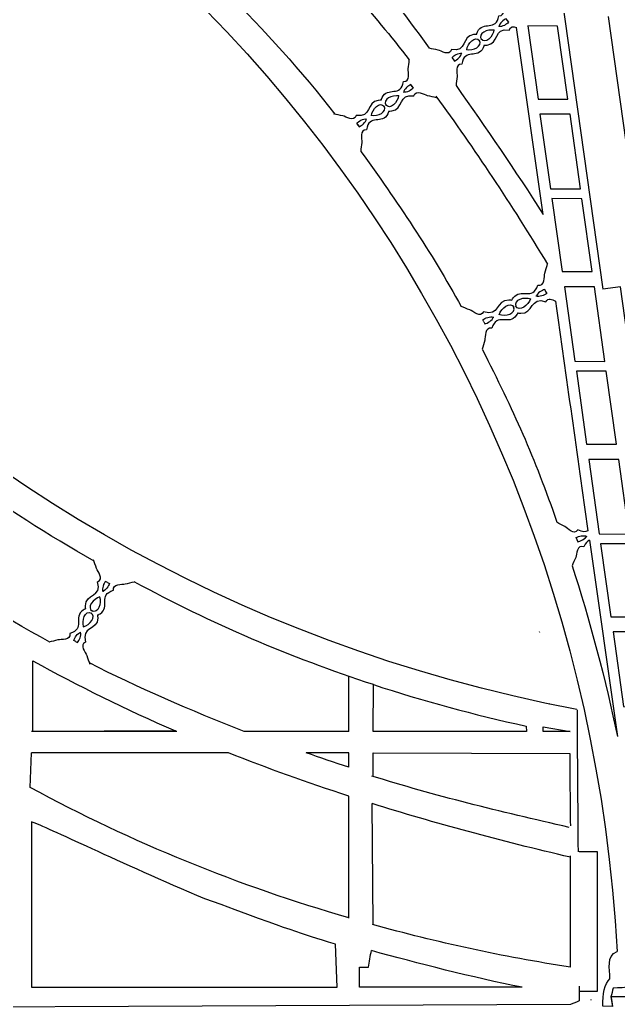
# Model space of a CAD drawing. Extents: x -302 to 129, y -132 to 148.
# Drawn here: x -182.3 to -84.5, y -131.9 to 29.6 of the extents above; entities that cross this region are included whole.
import ezdxf

# ---------------------------------------------------------------- set-up
doc = ezdxf.new("R2010")
doc.units = 0
doc.header["$MEASUREMENT"] = 0
doc.layers.add('LAYER_1', color=7, linetype='CONTINUOUS')

msp = doc.modelspace()

# ---------------------------------------------------------------- linework, layer by layer
at = {"layer": 'LAYER_1', "color": 1}
for points in [[(-91.2416, -82.9919), (-204.0286, -61.5437), (-280.3678, 30.7033), (-286.08, 138.3037)], [(106.4251, -82.9919), (-6.3619, -61.5437), (-82.7011, 30.7033), (-88.4133, 138.3037)], [(-279.5329, 98.7736), (-166.7459, 77.3254), (-90.4067, -14.9216), (-84.6945, -122.522)], [(-134.0115, 48.2096), (-127.2559, 40.9462), (-121.3097, 33.1096), (-115.3867, 24.9938)], [(-137.6119, 44.6874), (-131.1355, 37.9208), (-124.6279, 30.826), (-118.6521, 23.0762)], [(-95.3126, 44.4708), (-95.3126, 44.4708), (-87.0107, -14.3642), (-87.0107, -14.3642)], [(-148.5795, 34.2372), (-142.2957, 27.8464), (-136.3137, 21.2796), (-130.8051, 14.2178)], [(-77.7953, -28.6891), (-77.7953, -28.6891), (-86.0971, 30.1459), (-86.0971, 30.1459)], [(-104.7649, 27.929), (-105.8099, 28.135), (-107.5257, 27.4142), (-106.8627, 26.4002)], [(-104.8111, 27.994), (-104.9525, 26.938), (-106.1877, 25.546), (-106.9345, 26.5004)], [(-96.7715, -2.1368), (-96.7715, -2.1368), (-101.1173, 28.3892), (-101.1173, 28.3892)], [(-109.3167, 24.7676), (-108.2715, 24.5616), (-106.5557, 25.2826), (-107.2187, 26.2964)], [(-109.2701, 24.7026), (-109.1289, 25.7588), (-107.8937, 27.1508), (-107.1469, 26.1968)], [(-111.0113, 18.8832), (-106.1169, 11.8932), (-101.3179, 5.0106), (-96.7715, -2.1368)], [(-124.8518, 13.9652), (-124.7103, 15.0212), (-123.4751, 16.4133), (-122.7287, 15.4591)], [(-120.3464, 17.1915), (-121.3917, 17.3976), (-123.1075, 16.6766), (-122.4445, 15.6627)], [(-120.3929, 17.2563), (-120.5344, 16.2003), (-121.7695, 14.8082), (-122.5159, 15.7624)], [(-114.3111, 17.16), (-108.0449, 8.621), (-101.9931, -0.5078), (-96.0641, -10.2694)], [(-124.8982, 14.03), (-123.8529, 13.8239), (-122.1372, 14.5449), (-122.8002, 15.5588)], [(-130.9411, 14.2178), (-130.9411, 14.2178), (-130.9779, 14.2694), (-130.9779, 14.2694)], [(-126.5929, 8.1456), (-120.7549, 0.1174), (-114.9711, -8.3996), (-110.1717, -17.1714)], [(-98.8075, -15.995), (-99.8405, -15.605), (-101.7185, -16.0472), (-101.2151, -17.1978)], [(-98.8437, -15.9208), (-99.1693, -16.9764), (-100.6715, -18.187), (-101.2713, -17.0828)], [(-104.0043, -18.4454), (-102.9713, -18.8356), (-101.0931, -18.3932), (-101.5967, -17.2428)], [(-103.9679, -18.5198), (-103.6421, -17.4642), (-102.1401, -16.2532), (-101.5405, -17.357)], [(-94.75, -16.3383), (-93.0351, -28.6591), (-91.1644, -41.4689), (-89.4759, -53.8161)], [(-106.7479, -24.1706), (-101.6583, -34.057), (-98.1737, -41.8248), (-94.5105, -52.4226)], [(-170.182, -58.7515), (-177.6596, -54.5089), (-184.861, -49.9027), (-191.737, -44.9627)], [(-89.2105, -55.362), (-89.2105, -55.362), (-84.6364, -87.3796), (-84.6364, -87.3796)], [(-177.4008, -71.9945), (-185.5884, -67.5281), (-193.326, -62.6979), (-200.681, -57.4717)], [(-92.0273, -59.516), (-89.2981, -67.887), (-86.4183, -78.65), (-84.6363, -87.3796)], [(-124.5072, -78.9329), (-138.1542, -74.4941), (-150.9978, -68.9633), (-163.6144, -62.1377)], [(-169.2163, -64.6199), (-170.2549, -64.8959), (-171.4908, -66.3089), (-170.441, -66.9344)], [(-169.2871, -64.5817), (-168.9478, -65.6015), (-169.451, -67.41), (-170.5499, -66.8756)], [(-171.8714, -69.5386), (-172.2106, -68.5189), (-171.7075, -66.7103), (-170.6085, -67.2448)], [(-171.9422, -69.5004), (-170.9035, -69.2244), (-169.6676, -67.8114), (-170.7175, -67.186)], [(-97.3303, -70.4325), (-97.3303, -70.4325), (-97.3491, -70.2978), (-97.3491, -70.2978)], [(-145.6484, -86.5849), (-154.3076, -83.2045), (-163.1464, -79.3553), (-170.9484, -75.3917)], [(-128.5382, -86.5849), (-128.5382, -86.5849), (-128.5382, -77.5817), (-128.5382, -77.5817)], [(-95.6841, -82.179), (-95.6841, -82.179), (-95.706, -82.0255), (-95.706, -82.0255)], [(-91.236, -83.0282), (-91.185, -90.7718), (-91.1279, -98.5094), (-91.0679, -106.2439)], [(-156.64, -86.5849), (-156.64, -86.5849), (-180.3828, -86.5849), (-180.3828, -86.5849)], [(-128.5382, -86.5849), (-128.5382, -86.5849), (-145.6484, -86.5849), (-145.6484, -86.5849)], [(-92.3382, -86.5849), (-92.3382, -86.5849), (-96.7812, -86.5849), (-96.7812, -86.5849)], [(-148.184, -90.0827), (-148.184, -90.0827), (-180.3828, -90.0827), (-180.3828, -90.0827)], [(-148.184, -90.0827), (-148.184, -90.0827), (-180.3828, -90.0827), (-180.3828, -90.0827)], [(-128.5446, -97.1347), (-135.3508, -94.9211), (-141.895, -92.5725), (-148.1986, -90.0769)], [(-128.5382, -92.4263), (-130.8954, -91.6573), (-133.2228, -90.8693), (-135.5212, -90.0627)], [(-92.5162, -102.2355), (-103.834, -99.6905), (-114.6074, -97.0403), (-124.773, -93.8533)], [(-128.5382, -117.0419), (-128.5382, -117.0419), (-128.5382, -97.1369), (-128.5382, -97.1369)], [(-92.3232, -107.1109), (-103.6778, -104.4729), (-114.5756, -101.5289), (-124.7104, -98.3589)], [(-124.58, -118.1265), (-124.58, -118.1265), (-124.7104, -98.3589), (-124.7104, -98.3589)], [(-92.3232, -125.0513), (-92.3232, -125.0513), (-92.3232, -106.9097), (-92.3232, -106.9097)], [(-92.3232, -125.0513), (-103.4222, -123.3903), (-114.156, -120.9929), (-124.6642, -118.1035)], [(-100.1748, -128.3491), (-108.3816, -126.7583), (-117.2172, -124.4337), (-124.8542, -122.3675)], [(-90.8851, -129.0126), (-90.8851, -129.0126), (-87.8723, -129.0126), (-87.8723, -129.0126)], [(-88.9232, -130.4313), (-88.9232, -130.4313), (-88.9331, -130.3578), (-88.9331, -130.3578)], [(-85.4229, -131.4922), (-85.4229, -131.4922), (-87.03, -131.4235), (-87.03, -131.4235)]]:
    msp.add_open_spline(points, degree=3, dxfattribs=at)
for points, knots in [([(-107.6745, 27.2334), (-107.6479, 27.3004), (-107.6199, 27.427), (-107.5065, 27.6632), (-107.5065, 27.6632), (-106.6085, 29.5282), (-104.4285, 27.6516), (-104.0169, 30.3026), (-104.0169, 30.3026), (-102.8489, 30.2496), (-103.2923, 31.8156), (-103.2429, 32.3388), (-103.2429, 32.3388), (-103.1721, 32.8526), (-101.9753, 33.6354), (-101.9309, 34.105)], [0, 0, 0, 0, 0.2, 0.2, 0.2, 0.2, 0.4, 0.4, 0.4, 0.4, 0.6, 0.6, 0.6, 0.6, 1, 1, 1, 1]), ([(-102.6395, 29.5222), (-102.6395, 29.5222), (-102.4217, 29.2168), (-102.4217, 29.2168), (-102.4217, 29.2168), (-102.7011, 28.9088), (-103.4531, 28.4384), (-104.0347, 28.5406)], [0, 0, 0, 0, 0.33333333, 0.33333333, 0.33333333, 0.33333333, 1, 1, 1, 1]), ([(-102.6185, 29.493), (-102.6185, 29.493), (-102.8379, 29.7978), (-102.8379, 29.7978), (-102.8379, 29.7978), (-103.2189, 29.6318), (-103.9069, 29.0716), (-103.9971, 28.4886)], [0, 0, 0, 0, 0.33333333, 0.33333333, 0.33333333, 0.33333333, 1, 1, 1, 1]), ([(-106.4071, 25.4632), (-106.3353, 25.4664), (-106.2059, 25.4526), (-105.9457, 25.484), (-105.9457, 25.484), (-103.8913, 25.7334), (-104.9655, 28.4018), (-102.3233, 27.9374), (-102.3233, 27.9374), (-102.1371, 28.5782), (-101.6209, 28.5522), (-101.1171, 28.3894)], [0, 0, 0, 0, 0.25, 0.25, 0.25, 0.25, 0.5, 0.5, 0.5, 0.5, 1, 1, 1, 1]), ([(-107.6745, 27.2334), (-107.7463, 27.23), (-107.8757, 27.2444), (-108.1357, 27.2128), (-108.1357, 27.2128), (-110.1905, 26.9634), (-109.1161, 24.2948), (-111.7583, 24.7592), (-111.7583, 24.7592), (-112.0845, 23.6362), (-113.4239, 24.5608), (-113.9353, 24.6822), (-113.9353, 24.6822), (-114.4445, 24.7806), (-114.9281, 24.8846), (-115.3867, 24.9938)], [0, 0, 0, 0, 0.2, 0.2, 0.2, 0.2, 0.4, 0.4, 0.4, 0.4, 0.6, 0.6, 0.6, 0.6, 1, 1, 1, 1]), ([(-111.4423, 23.1746), (-111.4423, 23.1746), (-111.6595, 23.4806), (-111.6595, 23.4806), (-111.6595, 23.4806), (-111.3803, 23.7876), (-110.6279, 24.2586), (-110.0469, 24.1562)], [0, 0, 0, 0, 0.33333333, 0.33333333, 0.33333333, 0.33333333, 1, 1, 1, 1]), ([(-106.4071, 25.4632), (-106.4333, 25.3962), (-106.4613, 25.2698), (-106.5751, 25.0334), (-106.5751, 25.0334), (-107.4731, 23.1684), (-109.6531, 25.0452), (-110.0647, 22.394), (-110.0647, 22.394), (-111.2327, 22.4468), (-110.7889, 20.8806), (-110.8383, 20.3578), (-110.8383, 20.3578), (-110.9091, 19.844), (-110.9665, 19.3526), (-111.0113, 18.8832)], [0, 0, 0, 0, 0.2, 0.2, 0.2, 0.2, 0.4, 0.4, 0.4, 0.4, 0.6, 0.6, 0.6, 0.6, 1, 1, 1, 1]), ([(-123.2561, 16.4957), (-123.2296, 16.5628), (-123.2017, 16.6895), (-123.088, 16.9257), (-123.088, 16.9257), (-122.1901, 18.7906), (-120.0098, 16.914), (-119.5985, 19.5651), (-119.5985, 19.5651), (-118.4303, 19.5123), (-118.8741, 21.0781), (-118.8247, 21.6014), (-118.8247, 21.6014), (-118.754, 22.1152), (-118.6967, 22.6065), (-118.652, 23.076)], [0, 0, 0, 0, 0.2, 0.2, 0.2, 0.2, 0.4, 0.4, 0.4, 0.4, 0.6, 0.6, 0.6, 0.6, 1, 1, 1, 1]), ([(-111.4629, 23.2036), (-111.4629, 23.2036), (-111.2437, 22.8992), (-111.2437, 22.8992), (-111.2437, 22.8992), (-110.8623, 23.0648), (-110.1745, 23.6254), (-110.0843, 24.208)], [0, 0, 0, 0, 0.33333333, 0.33333333, 0.33333333, 0.33333333, 1, 1, 1, 1]), ([(-121.9886, 14.7258), (-121.9166, 14.7292), (-121.7876, 14.7148), (-121.5275, 14.7464), (-121.5275, 14.7464), (-119.4727, 14.9958), (-120.5472, 17.6644), (-117.9048, 17.1999), (-117.9048, 17.1999), (-117.5786, 18.3229), (-116.2391, 17.3985), (-115.7278, 17.2768), (-115.7278, 17.2768), (-115.2186, 17.1782), (-114.735, 17.0742), (-114.2761, 16.9654)], [0, 0, 0, 0, 0.2, 0.2, 0.2, 0.2, 0.4, 0.4, 0.4, 0.4, 0.6, 0.6, 0.6, 0.6, 1, 1, 1, 1]), ([(-118.2209, 18.7845), (-118.2209, 18.7845), (-118.0035, 18.4789), (-118.0035, 18.4789), (-118.0035, 18.4789), (-118.2829, 18.1713), (-119.0348, 17.7006), (-119.616, 17.8029)], [0, 0, 0, 0, 0.33333333, 0.33333333, 0.33333333, 0.33333333, 1, 1, 1, 1]), ([(-118.2002, 18.7556), (-118.2002, 18.7556), (-118.4194, 19.0598), (-118.4194, 19.0598), (-118.4194, 19.0598), (-118.8007, 18.8944), (-119.4885, 18.3341), (-119.5788, 17.7509)], [0, 0, 0, 0, 0.33333333, 0.33333333, 0.33333333, 0.33333333, 1, 1, 1, 1]), ([(-123.2561, 16.4957), (-123.3281, 16.4923), (-123.457, 16.5067), (-123.7172, 16.4751), (-123.7172, 16.4751), (-125.7719, 16.2257), (-124.6975, 13.5571), (-127.3398, 14.0216), (-127.3398, 14.0216), (-127.666, 12.8986), (-129.0055, 13.823), (-129.5169, 13.9447), (-129.5169, 13.9447), (-130.0261, 14.0433), (-130.5096, 14.1473), (-130.9685, 14.2561)], [0, 0, 0, 0, 0.2, 0.2, 0.2, 0.2, 0.4, 0.4, 0.4, 0.4, 0.6, 0.6, 0.6, 0.6, 1, 1, 1, 1]), ([(-121.9886, 14.7258), (-122.015, 14.6587), (-122.0429, 14.532), (-122.1566, 14.2958), (-122.1566, 14.2958), (-123.0545, 12.4309), (-125.2349, 14.3075), (-125.6461, 11.6564), (-125.6461, 11.6564), (-126.8143, 11.7092), (-126.3705, 10.1434), (-126.42, 9.6201), (-126.42, 9.6201), (-126.4907, 9.1063), (-126.5479, 8.615), (-126.5927, 8.1455)], [0, 0, 0, 0, 0.2, 0.2, 0.2, 0.2, 0.4, 0.4, 0.4, 0.4, 0.6, 0.6, 0.6, 0.6, 1, 1, 1, 1]), ([(-127.0237, 12.437), (-127.0237, 12.437), (-127.2411, 12.7426), (-127.2411, 12.7426), (-127.2411, 12.7426), (-126.9618, 13.0502), (-126.2098, 13.5209), (-125.6286, 13.4186)], [0, 0, 0, 0, 0.33333333, 0.33333333, 0.33333333, 0.33333333, 1, 1, 1, 1]), ([(-127.0445, 12.4659), (-127.0445, 12.4659), (-126.8252, 12.1617), (-126.8252, 12.1617), (-126.8252, 12.1617), (-126.444, 12.3271), (-125.7562, 12.8874), (-125.6659, 13.4706)], [0, 0, 0, 0, 0.33333333, 0.33333333, 0.33333333, 0.33333333, 1, 1, 1, 1]), ([(-101.9015, -16.2064), (-101.8631, -16.1426), (-101.8129, -16.018), (-101.6563, -15.7958), (-101.6563, -15.7958), (-100.4175, -14.0434), (-98.5113, -16.3366), (-97.6349, -13.6968), (-97.6349, -13.6968), (-96.4499, -13.9518), (-96.6343, -12.2742), (-96.4939, -11.748), (-96.4939, -11.748), (-96.3333, -11.2348), (-96.1901, -10.742), (-96.0641, -10.2694)], [0, 0, 0, 0, 0.2, 0.2, 0.2, 0.2, 0.4, 0.4, 0.4, 0.4, 0.6, 0.6, 0.6, 0.6, 1, 1, 1, 1]), ([(-96.3445, -14.7648), (-96.3445, -14.7648), (-96.5163, -14.4156), (-96.5163, -14.4156), (-96.5163, -14.4156), (-96.9343, -14.5196), (-97.7339, -14.9746), (-97.9265, -15.555)], [0, 0, 0, 0, 0.33333333, 0.33333333, 0.33333333, 0.33333333, 1, 1, 1, 1]), ([(-80.5164, -39.6675), (-80.5164, -39.6675), (-84.1295, -13.9592), (-84.1295, -13.9592), (-84.1295, -13.9592), (-84.1295, -13.9592), (-87.0109, -14.3641), (-87.0109, -14.3641)], [0, 0, 0, 0, 0.33333333, 0.33333333, 0.33333333, 0.33333333, 1, 1, 1, 1]), ([(-101.9015, -16.2064), (-101.9759, -16.1976), (-102.1059, -16.1606), (-102.3769, -16.1484), (-102.3769, -16.1484), (-104.5205, -16.0506), (-103.8805, -18.9632), (-106.5023, -18.0346), (-106.5023, -18.0346), (-107.0287, -19.1266), (-108.2393, -17.9512), (-108.7411, -17.7392), (-108.7411, -17.7392), (-109.2449, -17.551), (-109.7215, -17.3618), (-110.1717, -17.1714)], [0, 0, 0, 0, 0.2, 0.2, 0.2, 0.2, 0.4, 0.4, 0.4, 0.4, 0.6, 0.6, 0.6, 0.6, 1, 1, 1, 1]), ([(-100.9101, -18.2338), (-100.8361, -18.2432), (-100.7063, -18.2796), (-100.4345, -18.2922), (-100.4345, -18.2922), (-98.2917, -18.39), (-98.9315, -15.4772), (-96.3099, -16.406), (-96.3099, -16.406), (-95.9735, -15.7088), (-95.2813, -16.0278), (-94.7499, -16.3382)], [0, 0, 0, 0, 0.25, 0.25, 0.25, 0.25, 0.5, 0.5, 0.5, 0.5, 1, 1, 1, 1]), ([(-96.3609, -14.7314), (-96.3609, -14.7314), (-96.1905, -15.0812), (-96.1905, -15.0812), (-96.1905, -15.0812), (-96.5291, -15.3478), (-97.3787, -15.6996), (-97.9559, -15.4954)], [0, 0, 0, 0, 0.33333333, 0.33333333, 0.33333333, 0.33333333, 1, 1, 1, 1]), ([(-100.9101, -18.2338), (-100.9483, -18.2982), (-100.9987, -18.4226), (-101.1557, -18.6446), (-101.1557, -18.6446), (-102.3945, -20.3972), (-104.3005, -18.1036), (-105.1771, -20.7438), (-105.1771, -20.7438), (-106.3621, -20.4892), (-106.1773, -22.1666), (-106.3177, -22.6924), (-106.3177, -22.6924), (-106.4781, -23.2058), (-106.6217, -23.6984), (-106.7479, -24.1706)], [0, 0, 0, 0, 0.2, 0.2, 0.2, 0.2, 0.4, 0.4, 0.4, 0.4, 0.6, 0.6, 0.6, 0.6, 1, 1, 1, 1]), ([(-106.4515, -19.709), (-106.4515, -19.709), (-106.6205, -19.3588), (-106.6205, -19.3588), (-106.6205, -19.3588), (-106.2825, -19.0928), (-105.4323, -18.7406), (-104.8561, -18.945)], [0, 0, 0, 0, 0.33333333, 0.33333333, 0.33333333, 0.33333333, 1, 1, 1, 1]), ([(-106.4671, -19.6756), (-106.4671, -19.6756), (-106.2957, -20.0246), (-106.2957, -20.0246), (-106.2957, -20.0246), (-105.8773, -19.9206), (-105.0775, -19.4658), (-104.8853, -18.8856)], [0, 0, 0, 0, 0.33333333, 0.33333333, 0.33333333, 0.33333333, 1, 1, 1, 1]), ([(-89.4759, -53.8162), (-89.8551, -54.0136), (-90.3439, -54.037), (-91.0939, -53.6668), (-91.0939, -53.6668), (-91.7225, -54.6528), (-92.7483, -53.3894), (-93.2049, -53.129), (-93.2049, -53.129), (-93.6661, -52.8916), (-94.1009, -52.656), (-94.5105, -52.4226)], [0, 0, 0, 0, 0.25, 0.25, 0.25, 0.25, 0.5, 0.5, 0.5, 0.5, 1, 1, 1, 1]), ([(-91.2357, -55.2762), (-91.2357, -55.2762), (-91.3579, -54.9216), (-91.3579, -54.9216), (-91.3579, -54.9216), (-91.0037, -54.7052), (-90.1495, -54.4646), (-89.6207, -54.726)], [0, 0, 0, 0, 0.33333333, 0.33333333, 0.33333333, 0.33333333, 1, 1, 1, 1]), ([(-91.2471, -55.2424), (-91.2471, -55.2424), (-91.1225, -55.5962), (-91.1225, -55.5962), (-91.1225, -55.5962), (-90.7099, -55.5444), (-89.8921, -55.1996), (-89.6421, -54.6658)], [0, 0, 0, 0, 0.33333333, 0.33333333, 0.33333333, 0.33333333, 1, 1, 1, 1]), ([(-89.2105, -55.3622), (-89.5381, -55.502), (-89.8487, -55.8068), (-90.1329, -56.4124), (-90.1329, -56.4124), (-91.2389, -56.0338), (-91.2527, -57.6614), (-91.4469, -58.1492), (-91.4469, -58.1492), (-91.6591, -58.6226), (-91.8525, -59.078), (-92.0273, -59.516)], [0, 0, 0, 0, 0.25, 0.25, 0.25, 0.25, 0.5, 0.5, 0.5, 0.5, 1, 1, 1, 1]), ([(-171.5454, -66.5386), (-171.5511, -66.4661), (-171.582, -66.3389), (-171.5835, -66.0746), (-171.5835, -66.0746), (-171.5952, -63.9868), (-168.7883, -64.7224), (-169.5892, -62.1375), (-169.5892, -62.1375), (-168.5071, -61.6682), (-169.6025, -60.4455), (-169.7893, -59.9493), (-169.7893, -59.9493), (-169.9527, -59.4523), (-170.1183, -58.9817), (-170.2856, -58.5363)], [0, 0, 0, 0, 0.2, 0.2, 0.2, 0.2, 0.4, 0.4, 0.4, 0.4, 0.6, 0.6, 0.6, 0.6, 1, 1, 1, 1]), ([(-169.613, -67.5817), (-169.5493, -67.5467), (-169.426, -67.5027), (-169.2042, -67.3589), (-169.2042, -67.3589), (-167.4524, -66.2231), (-169.6076, -64.2802), (-167.0071, -63.5314), (-167.0071, -63.5314), (-167.2085, -62.3692), (-165.5853, -62.614), (-165.0679, -62.4979), (-165.0679, -62.4979), (-164.5628, -62.3618), (-164.0785, -62.242), (-163.6144, -62.1375)], [0, 0, 0, 0, 0.2, 0.2, 0.2, 0.2, 0.4, 0.4, 0.4, 0.4, 0.6, 0.6, 0.6, 0.6, 1, 1, 1, 1]), ([(-167.9634, -62.2522), (-167.9634, -62.2522), (-168.2968, -62.0735), (-168.2968, -62.0735), (-168.2968, -62.0735), (-168.5692, -62.3922), (-168.9445, -63.2045), (-168.7681, -63.7731)], [0, 0, 0, 0, 0.33333333, 0.33333333, 0.33333333, 0.33333333, 1, 1, 1, 1]), ([(-167.995, -62.2351), (-167.995, -62.2351), (-167.6627, -62.4158), (-167.6627, -62.4158), (-167.6627, -62.4158), (-167.7797, -62.8183), (-168.2529, -63.5779), (-168.825, -63.7424)], [0, 0, 0, 0, 0.33333333, 0.33333333, 0.33333333, 0.33333333, 1, 1, 1, 1]), ([(-171.5454, -66.5386), (-171.6092, -66.5736), (-171.7324, -66.6176), (-171.9542, -66.7614), (-171.9542, -66.7614), (-173.7061, -67.8972), (-171.5509, -69.8402), (-174.1514, -70.589), (-174.1514, -70.589), (-173.9499, -71.7512), (-175.5732, -71.5063), (-176.0906, -71.6224), (-176.0906, -71.6224), (-176.5957, -71.7585), (-177.08, -71.8783), (-177.5441, -71.9828)], [0, 0, 0, 0, 0.2, 0.2, 0.2, 0.2, 0.4, 0.4, 0.4, 0.4, 0.6, 0.6, 0.6, 0.6, 1, 1, 1, 1]), ([(-169.613, -67.5817), (-169.6073, -67.6542), (-169.5765, -67.7814), (-169.575, -68.0458), (-169.575, -68.0458), (-169.5632, -70.1336), (-172.3702, -69.3979), (-171.5692, -71.9828), (-171.5692, -71.9828), (-172.6514, -72.4521), (-171.556, -73.6748), (-171.3691, -74.171), (-171.3691, -74.171), (-171.2058, -74.668), (-171.0402, -75.1387), (-170.8729, -75.584)], [0, 0, 0, 0, 0.2, 0.2, 0.2, 0.2, 0.4, 0.4, 0.4, 0.4, 0.6, 0.6, 0.6, 0.6, 1, 1, 1, 1]), ([(-173.1634, -71.8852), (-173.1634, -71.8852), (-173.4957, -71.7045), (-173.4957, -71.7045), (-173.4957, -71.7045), (-173.3787, -71.302), (-172.9056, -70.5425), (-172.3335, -70.3779)], [0, 0, 0, 0, 0.33333333, 0.33333333, 0.33333333, 0.33333333, 1, 1, 1, 1]), ([(-173.195, -71.8682), (-173.195, -71.8682), (-172.8616, -72.0468), (-172.8616, -72.0468), (-172.8616, -72.0468), (-172.5893, -71.7281), (-172.214, -70.9158), (-172.3903, -70.3473)], [0, 0, 0, 0, 0.33333333, 0.33333333, 0.33333333, 0.33333333, 1, 1, 1, 1]), ([(-180.172, -86.5849), (-180.172, -86.5849), (-156.8544, -86.4921), (-156.8544, -86.4921), (-156.8544, -86.4921), (-165.0224, -82.9547), (-172.777, -79.1421), (-180.172, -75.0251), (-180.172, -75.0251), (-180.172, -75.0251), (-180.172, -86.5849), (-180.172, -86.5849)], [0, 0, 0, 0, 0.25, 0.25, 0.25, 0.25, 0.5, 0.5, 0.5, 0.5, 1, 1, 1, 1]), ([(-99.5002, -86.5849), (-99.5002, -86.5849), (-99.5604, -85.6927), (-99.5604, -85.6927), (-99.5604, -85.6927), (-108.0636, -83.8615), (-116.387, -81.5995), (-124.5072, -78.9329), (-124.5072, -78.9329), (-124.5072, -78.9329), (-124.58, -86.5849), (-124.58, -86.5849), (-124.58, -86.5849), (-124.58, -86.5849), (-99.5002, -86.5849), (-99.5002, -86.5849)], [0, 0, 0, 0, 0.2, 0.2, 0.2, 0.2, 0.4, 0.4, 0.4, 0.4, 0.6, 0.6, 0.6, 0.6, 1, 1, 1, 1]), ([(-96.7812, -86.5849), (-96.7812, -86.5849), (-96.7704, -85.8079), (-96.7704, -85.8079), (-96.7704, -85.8079), (-96.7704, -85.8079), (-92.3382, -86.5849), (-92.3382, -86.5849)], [0, 0, 0, 0, 0.33333333, 0.33333333, 0.33333333, 0.33333333, 1, 1, 1, 1]), ([(-128.5144, -117.0193), (-146.527, -111.8161), (-163.8354, -104.8053), (-180.6116, -95.7231), (-180.6116, -95.7231), (-180.6116, -95.7231), (-180.3828, -90.0827), (-180.3828, -90.0827)], [0, 0, 0, 0, 0.33333333, 0.33333333, 0.33333333, 0.33333333, 1, 1, 1, 1]), ([(-128.5382, -92.4263), (-128.5382, -92.4263), (-128.5382, -90.0827), (-128.5382, -90.0827), (-128.5382, -90.0827), (-128.5382, -90.0827), (-135.4642, -90.0827), (-135.4642, -90.0827)], [0, 0, 0, 0, 0.33333333, 0.33333333, 0.33333333, 0.33333333, 1, 1, 1, 1]), ([(-124.58, -93.9137), (-124.58, -93.9137), (-124.58, -90.0827), (-124.58, -90.0827), (-124.58, -90.0827), (-124.58, -90.0827), (-92.4288, -90.173), (-92.4288, -90.173), (-92.4288, -90.173), (-92.4025, -94.104), (-92.3761, -98.0351), (-92.3233, -101.9662)], [0, 0, 0, 0, 0.25, 0.25, 0.25, 0.25, 0.5, 0.5, 0.5, 0.5, 1, 1, 1, 1]), ([(-130.4467, -128.3491), (-130.4467, -128.3491), (-180.3829, -128.3491), (-180.3829, -128.3491), (-180.3829, -128.3491), (-180.3829, -128.3491), (-180.3828, -101.3435), (-180.3828, -101.3435), (-180.3828, -101.3435), (-177.8236, -102.2405), (-165.9846, -108.0343), (-152.0544, -113.8913), (-152.0544, -113.8913), (-137.0425, -119.3789), (-137.0425, -119.3789), (-130.7369, -121.3313), (-130.7369, -121.3313), (-130.7369, -121.3313), (-130.4467, -128.3491), (-130.4467, -128.3491)], [0, 0, 0, 0, 0.16666667, 0.16666667, 0.16666667, 0.16666667, 0.33333333, 0.33333333, 0.33333333, 0.33333333, 0.5, 0.5, 0.5, 0.5, 0.66666667, 0.66666667, 0.66666667, 0.66666667, 1, 1, 1, 1]), ([(-87.8723, -129.0126), (-87.8723, -129.0126), (-87.8723, -106.2438), (-87.8723, -106.2438), (-87.8723, -106.2438), (-87.8723, -106.2438), (-90.8921, -106.2438), (-90.8921, -106.2438)], [0, 0, 0, 0, 0.33333333, 0.33333333, 0.33333333, 0.33333333, 1, 1, 1, 1]), ([(-100.1748, -128.3491), (-106.665, -128.3491), (-120.3156, -128.3491), (-126.7794, -128.3491), (-126.7794, -128.3491), (-126.7794, -127.5049), (-126.7794, -125.9219), (-126.7794, -125.0513), (-126.7794, -125.0513), (-126.3046, -125.0513), (-125.8032, -125.0513), (-125.302, -125.0513), (-125.302, -125.0513), (-125.1964, -124.3389), (-124.986, -123.1063), (-124.8542, -122.3675)], [0, 0, 0, 0, 0.2, 0.2, 0.2, 0.2, 0.4, 0.4, 0.4, 0.4, 0.6, 0.6, 0.6, 0.6, 1, 1, 1, 1]), ([(-87.03, -131.4235), (-87.022, -129.5031), (-86.754, -127.7466), (-85.8553, -126.9543), (-85.8553, -126.9543), (-85.8554, -125.3449), (-86.4885, -123.2608), (-84.6946, -122.5219)], [0, 0, 0, 0, 0.33333333, 0.33333333, 0.33333333, 0.33333333, 1, 1, 1, 1]), ([(-90.8921, -128.1453), (-90.8856, -128.952), (-90.8789, -129.7586), (-90.8723, -130.5653), (-90.8723, -130.5653), (-91.347, -130.7765), (-91.822, -130.961), (-92.2968, -131.1457), (-92.2968, -131.1457), (-92.2968, -131.1457), (-260.8939, -131.933), (-260.8939, -131.933)], [0, 0, 0, 0, 0.25, 0.25, 0.25, 0.25, 0.5, 0.5, 0.5, 0.5, 1, 1, 1, 1]), ([(-72.4375, -131.4238), (-72.4375, -131.4238), (-72.1592, -129.9356), (-72.1592, -129.9356), (-72.1592, -129.9356), (-72.1592, -129.9356), (-85.6971, -129.9356), (-85.6971, -129.9356), (-85.6971, -129.9356), (-85.6971, -129.9356), (-85.4229, -131.4922), (-85.4229, -131.4922)], [0, 0, 0, 0, 0.25, 0.25, 0.25, 0.25, 0.5, 0.5, 0.5, 0.5, 1, 1, 1, 1])]:
    msp.add_open_spline(points, degree=3, knots=knots, dxfattribs=at)
at = {"layer": 'LAYER_1', "color": 5}
for points, knots in [([(-99.2801, 28.6282), (-99.2801, 28.6282), (-94.4047, 28.5978), (-94.4047, 28.5978), (-94.4047, 28.5978), (-94.4047, 28.5978), (-92.7253, 16.6962), (-92.7253, 16.6962), (-92.7253, 16.6962), (-92.7253, 16.6962), (-97.5965, 16.696), (-97.5965, 16.696), (-97.5965, 16.696), (-97.5965, 16.696), (-99.2801, 28.6282), (-99.2801, 28.6282)], [0, 0, 0, 0, 0.2, 0.2, 0.2, 0.2, 0.4, 0.4, 0.4, 0.4, 0.6, 0.6, 0.6, 0.6, 1, 1, 1, 1]), ([(-97.3075, 14.218), (-97.3075, 14.218), (-92.3755, 14.2178), (-92.3755, 14.2178), (-92.3755, 14.2178), (-92.3755, 14.2178), (-90.6529, 2.0093), (-90.6529, 2.0093), (-90.6529, 2.0093), (-90.6529, 2.0093), (-95.5901, 2.0464), (-95.5901, 2.0464), (-95.5901, 2.0464), (-95.5901, 2.0464), (-97.3075, 14.218), (-97.3075, 14.218)], [0, 0, 0, 0, 0.2, 0.2, 0.2, 0.2, 0.4, 0.4, 0.4, 0.4, 0.6, 0.6, 0.6, 0.6, 1, 1, 1, 1]), ([(-95.3643, 0.446), (-95.3643, 0.446), (-90.4281, 0.4157), (-90.4281, 0.4157), (-90.4281, 0.4157), (-90.4281, 0.4157), (-88.7488, -11.4862), (-88.7488, -11.4862), (-88.7488, -11.4862), (-88.7488, -11.4862), (-93.6807, -11.4861), (-93.6807, -11.4861), (-93.6807, -11.4861), (-93.6807, -11.4861), (-95.3643, 0.446), (-95.3643, 0.446)], [0, 0, 0, 0, 0.2, 0.2, 0.2, 0.2, 0.4, 0.4, 0.4, 0.4, 0.6, 0.6, 0.6, 0.6, 1, 1, 1, 1]), ([(-93.2859, -13.9646), (-93.2859, -13.9646), (-88.3994, -13.9604), (-88.3994, -13.9604), (-88.3994, -13.9604), (-88.3994, -13.9604), (-86.6763, -26.1732), (-86.6763, -26.1732), (-86.6763, -26.1732), (-86.6763, -26.1732), (-91.5684, -26.1362), (-91.5684, -26.1362), (-91.5684, -26.1362), (-91.5684, -26.1362), (-93.2859, -13.9646), (-93.2859, -13.9646)], [0, 0, 0, 0, 0.2, 0.2, 0.2, 0.2, 0.4, 0.4, 0.4, 0.4, 0.6, 0.6, 0.6, 0.6, 1, 1, 1, 1]), ([(-91.3427, -27.7366), (-91.3427, -27.7366), (-86.4513, -27.7669), (-86.4513, -27.7669), (-86.4513, -27.7669), (-86.4513, -27.7669), (-84.7721, -39.6688), (-84.7721, -39.6688), (-84.7721, -39.6688), (-84.7721, -39.6688), (-89.6591, -39.6687), (-89.6591, -39.6687), (-89.6591, -39.6687), (-89.6591, -39.6687), (-91.3427, -27.7366), (-91.3427, -27.7366)], [0, 0, 0, 0, 0.2, 0.2, 0.2, 0.2, 0.4, 0.4, 0.4, 0.4, 0.6, 0.6, 0.6, 0.6, 1, 1, 1, 1]), ([(-89.3171, -42.147), (-89.3171, -42.147), (-84.4225, -42.1454), (-84.4225, -42.1454), (-84.4225, -42.1454), (-84.4225, -42.1454), (-82.6997, -54.3556), (-82.6997, -54.3556), (-82.6997, -54.3556), (-82.6997, -54.3556), (-87.5997, -54.3186), (-87.5997, -54.3186), (-87.5997, -54.3186), (-87.5997, -54.3186), (-89.3171, -42.147), (-89.3171, -42.147)], [0, 0, 0, 0, 0.2, 0.2, 0.2, 0.2, 0.4, 0.4, 0.4, 0.4, 0.6, 0.6, 0.6, 0.6, 1, 1, 1, 1]), ([(-87.3739, -55.919), (-87.3739, -55.919), (-82.4747, -55.9494), (-82.4747, -55.9494), (-82.4747, -55.9494), (-82.4747, -55.9494), (-80.7953, -67.8512), (-80.7953, -67.8512), (-80.7953, -67.8512), (-80.7953, -67.8512), (-85.6903, -67.8512), (-85.6903, -67.8512), (-85.6903, -67.8512), (-85.6903, -67.8512), (-87.3739, -55.919), (-87.3739, -55.919)], [0, 0, 0, 0, 0.2, 0.2, 0.2, 0.2, 0.4, 0.4, 0.4, 0.4, 0.6, 0.6, 0.6, 0.6, 1, 1, 1, 1]), ([(-85.3483, -70.3296), (-85.3483, -70.3296), (-80.4458, -70.3278), (-80.4458, -70.3278), (-80.4458, -70.3278), (-80.4458, -70.3278), (-78.723, -82.5382), (-78.723, -82.5382), (-78.723, -82.5382), (-78.723, -82.5382), (-83.6308, -82.5012), (-83.6308, -82.5012), (-83.6308, -82.5012), (-83.6308, -82.5012), (-85.3483, -70.3296), (-85.3483, -70.3296)], [0, 0, 0, 0, 0.2, 0.2, 0.2, 0.2, 0.4, 0.4, 0.4, 0.4, 0.6, 0.6, 0.6, 0.6, 1, 1, 1, 1]), ([(-72.4375, -131.4238), (-72.3228, -131.4237), (-72.2092, -131.4236), (-72.0972, -131.4236), (-72.0972, -131.4236), (-72.1221, -130.421), (-72.5382, -127.9717), (-72.5881, -126.9691), (-72.5881, -126.9691), (-76.3773, -126.9691), (-81.5339, -128.4846), (-85.3481, -128.4846), (-85.3481, -128.4846), (-85.4478, -128.9595), (-85.5725, -129.4344), (-85.6971, -129.9356), (-85.6971, -129.9356), (-85.5974, -130.4369), (-85.4977, -130.9646), (-85.4229, -131.4922)], [0, 0, 0, 0, 0.16666667, 0.16666667, 0.16666667, 0.16666667, 0.33333333, 0.33333333, 0.33333333, 0.33333333, 0.5, 0.5, 0.5, 0.5, 0.66666667, 0.66666667, 0.66666667, 0.66666667, 1, 1, 1, 1])]:
    msp.add_open_spline(points, degree=3, knots=knots, dxfattribs=at)

doc.saveas('drawing.dxf')
